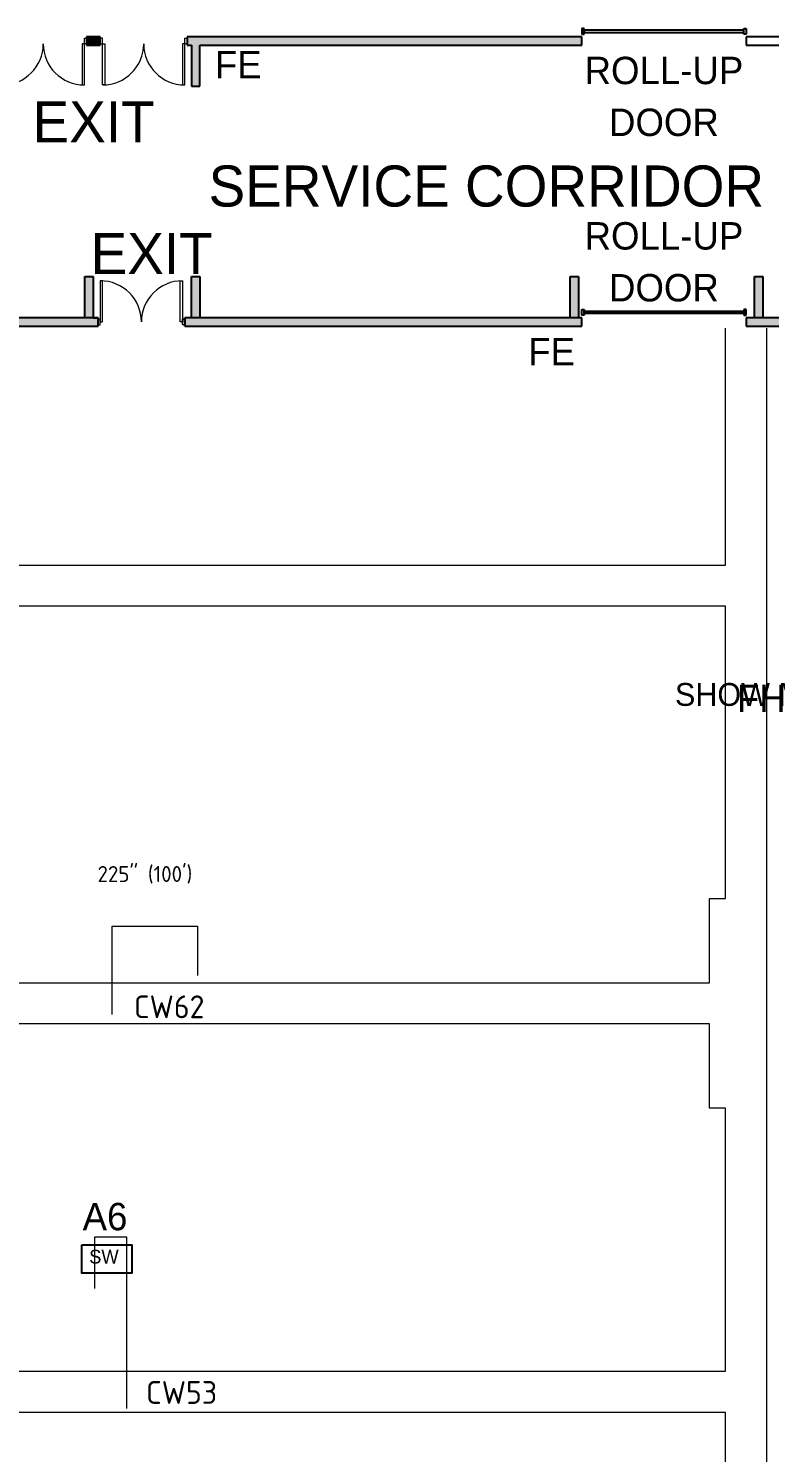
# Model space of a CAD drawing. Header units: inches. Extents: x 812 to 4509, y -5858 to -1986.
# Drawn here: x 2836 to 3486, y -3734 to -2486 of the extents above; entities that cross this region are included whole.
import ezdxf
from ezdxf.enums import TextEntityAlignment as Align

# ---------------------------------------------------------------- set-up
doc = ezdxf.new("R2010")
doc.units = ezdxf.units.IN
doc.header["$LTSCALE"] = 100
doc.header["$MEASUREMENT"] = 0
doc.linetypes.add('DASHEDTINY', pattern=[2.8575, 1.905, -0.9525])
for name, color, linetype, lineweight in [('bldg_catwalk1', 1, 'CONTINUOUS', 5), ('bldg_doors', 7, 'CONTINUOUS', 18), ('bldg_fire', 1, 'CONTINUOUS', 18), ('bldg_service_corridor', 94, 'CONTINUOUS', 25), ('bldg_text', 94, 'CONTINUOUS', 25), ('bldg_wallint', 7, 'CONTINUOUS', 25), ('bldg_wallintsol', 7, 'CONTINUOUS', 25), ('data_location', 110, 'CONTINUOUS', 25), ('Key', 120, 'CONTINUOUS', 25), ('Switch_Location', 40, 'CONTINUOUS', 25)]:
    doc.layers.add(name, color=color, linetype=linetype, lineweight=lineweight)
doc.layers.add('bldg_doors_service', color=7, linetype='CONTINUOUS')
doc.layers.add('WIRE RUN', color=200, linetype='DASHEDTINY', lineweight=13, true_color=0xaa00ff)
doc.styles.add('bldgtx24', font='bldgtx24')
doc.styles.add('bldgtx30', font='bldgtx30')
doc.styles.add('bldgtx36', font='bldgtx36')
doc.styles.add('bldgtx48', font='bldgtx48')
doc.styles.add('iso3098', font='iso3098')
doc.styles.add('showtx24', font='showtx24')

msp = doc.modelspace()

# ---------------------------------------------------------------- hatches: boundary and pattern name
at = {"layer": 'bldg_wallintsol'}
for points in [[(2899.458227699163, -2493.740741286925), (2887.458227699163, -2493.740741286925), (2887.458227699164, -2500.990741286925), (2899.458227699163, -2500.990741286925)], [(3321.458227699164, -2493.740741286925), (2983.083227699163, -2493.740741286925), (2975.458227699164, -2493.740741286924), (2975.458227699164, -2500.990741286925), (2979.458227699163, -2500.990741286925), (2979.458227699163, -2536.990741286924), (2986.708227699163, -2536.990741286925), (2986.708227699163, -2500.990741286924), (3321.458227699164, -2500.990741286925)], [(2893.230574189852, -2703.740741286927), (2885.980574189852, -2703.740741286927), (2885.980574189851, -2739.740741286926), (2893.230574189852, -2739.740741286926)], [(2986.708227699163, -2703.740741286927), (2979.458227699164, -2703.740741286927), (2979.458227699164, -2739.740741286927), (2986.708227699163, -2739.740741286928)], [(3318.622914502929, -2703.740741286927), (3311.372914502929, -2703.740741286927), (3311.372914502929, -2739.740741286927), (3318.622914502929, -2739.740741286927)], [(3773.166155895665, -2739.740741286927), (3769.52136351523, -2739.740741286927), (3769.52136351523, -2703.740741286926), (3762.27136351523, -2703.740741286926), (3762.27136351523, -2739.740741286927), (3465.458227699163, -2739.740741286927), (3465.458227699164, -2746.990741286927), (3663.416155895662, -2746.990741286927), (3663.416155895662, -2749.106775927129), (3670.666155895662, -2749.106775927129), (3670.666155895661, -2746.990741286927), (3769.52136351523, -2746.990741286927), (3773.166155895665, -2746.990741286927)], [(3480.077695065992, -2703.740741286927), (3472.827695065993, -2703.740741286927), (3472.827695065993, -2739.740741286927), (3480.077695065993, -2739.740741286927)], [(2897.458227699163, -2739.740741286926), (2373.458227699164, -2739.740741286927), (2373.458227699163, -2746.990741286927), (2897.458227699163, -2746.990741286927)], [(3321.458227699164, -2739.740741286927), (2973.458227699163, -2739.740741286927), (2973.458227699163, -2746.990741286926), (3321.458227699164, -2746.990741286927)]]:
    msp.add_hatch(color=256, dxfattribs=at).paths.add_polyline_path(points, flags=0)

# ---------------------------------------------------------------- linework, layer by layer
at = {"layer": 'bldg_catwalk1', "linetype": 'CONTINUOUS', "lineweight": 5}
for p, q in [((3447.458227699164, -2956.490741286946), (3447.458227699164, -2748.990741286947)), ((3483.458227699164, -4233.740741286947), (3483.458227699164, -2748.990741286947)), ((1044.83322769912, -2956.490741286946), (3447.458227699164, -2956.490741286946)), ((3447.458227699164, -2992.490741286946), (1044.83322769912, -2992.490741286946)), ((3447.458227699164, -3248.490741286946), (3447.458227699164, -2992.490741286946)), ((3433.458227699164, -3322.240741286946), (3433.458227699164, -3248.490741286946)), ((3433.458227699164, -3248.490741286946), (3447.458227699164, -3248.490741286946)), ((1044.83322769912, -3322.240741286946), (3433.458227699164, -3322.240741286946)), ((3433.458227699164, -3358.240741286945), (1044.83322769912, -3358.240741286945)), ((3433.458227699164, -3431.990741286945), (3433.458227699164, -3358.240741286945)), ((3447.458227699164, -3431.990741286945), (3433.458227699164, -3431.990741286945)), ((3447.458227699164, -3662.490741286944), (3447.458227699164, -3431.990741286945)), ((1044.83322769912, -3662.490741286944), (3447.458227699164, -3662.490741286944)), ((3447.458227699164, -3698.490741286947), (1044.83322769912, -3698.490741286947)), ((3447.458227699164, -4095.990741286946), (3447.458227699164, -3698.490741286947))]:
    msp.add_line(p, q, dxfattribs=at)
at = {"layer": 'bldg_doors'}
for p, q in [((2885.458227699163, -2499.865741286924), (2883.458227699163, -2499.865741286924)), ((2883.458227699163, -2499.865741286924), (2883.458227699163, -2535.865741286924)), ((2885.458227699163, -2494.865741286924), (2887.458227699163, -2494.865741286924)), ((2885.458227699163, -2499.865741286924), (2885.458227699163, -2494.865741286924)), ((2885.458227699163, -2535.865741286924), (2885.458227699163, -2499.865741286924)), ((2887.458227699163, -2499.865741286924), (2885.458227699163, -2499.865741286924)), ((2887.458227699163, -2494.865741286924), (2887.458227699163, -2499.865741286924)), ((2901.458227699163, -2494.865741286924), (2899.458227699163, -2494.865741286924)), ((2899.458227699163, -2494.865741286924), (2899.458227699163, -2499.865741286924)), ((2899.458227699163, -2499.865741286924), (2901.458227699163, -2499.865741286924)), ((2901.458227699163, -2499.865741286924), (2901.458227699163, -2494.865741286924)), ((2901.458227699163, -2499.865741286924), (2903.458227699163, -2499.865741286924)), ((2901.458227699163, -2535.865741286924), (2901.458227699163, -2499.865741286924)), ((2903.458227699163, -2499.865741286924), (2903.458227699163, -2535.865741286924)), ((2973.458227699163, -2499.865741286924), (2971.458227699163, -2499.865741286924)), ((2971.458227699163, -2499.865741286924), (2971.458227699163, -2535.865741286924)), ((2973.458227699163, -2494.865741286924), (2975.458227699164, -2494.865741286924)), ((2973.458227699163, -2499.865741286924), (2973.458227699163, -2494.865741286924)), ((2973.458227699163, -2535.865741286924), (2973.458227699163, -2499.865741286924)), ((2975.458227699164, -2499.865741286924), (2973.458227699163, -2499.865741286924)), ((2975.458227699164, -2494.865741286924), (2975.458227699164, -2499.865741286924)), ((2883.458227699163, -2535.865741286924), (2885.458227699163, -2535.865741286924)), ((2903.458227699163, -2535.865741286924), (2901.458227699163, -2535.865741286924)), ((2971.458227699163, -2535.865741286924), (2973.458227699163, -2535.865741286924)), ((2901.458227699162, -2707.365741286927), (2899.458227699162, -2707.365741286927)), ((2899.458227699162, -2707.365741286927), (2899.458227699162, -2743.365741286927)), ((2901.458227699162, -2743.365741286927), (2901.458227699162, -2707.365741286927)), ((2969.458227699163, -2743.365741286927), (2969.458227699163, -2707.365741286927)), ((2969.458227699163, -2707.365741286927), (2971.458227699163, -2707.365741286927)), ((2971.458227699163, -2707.365741286927), (2971.458227699163, -2743.365741286927)), ((2899.458227699163, -2740.865741286927), (2897.458227699163, -2740.865741286927)), ((2897.458227699163, -2740.865741286927), (2897.458227699163, -2745.865741286927)), ((2899.458227699163, -2745.865741286927), (2899.458227699163, -2740.865741286927)), ((2899.458227699162, -2743.365741286927), (2901.458227699162, -2743.365741286927)), ((2971.458227699163, -2743.365741286927), (2969.458227699163, -2743.365741286927)), ((2971.458227699163, -2740.865741286927), (2973.458227699163, -2740.865741286927)), ((2971.458227699163, -2745.865741286927), (2971.458227699163, -2740.865741286927)), ((2973.458227699163, -2740.865741286927), (2973.458227699163, -2745.865741286927)), ((2897.458227699163, -2745.865741286927), (2899.458227699163, -2745.865741286927)), ((2973.458227699163, -2745.865741286927), (2971.458227699163, -2745.865741286927))]:
    msp.add_line(p, q, dxfattribs=at)
for centre, start, end in [((2813.458227699163, -2499.865741286924), -90, 0), ((2885.458227699163, -2499.865741286924), 180, 270), ((2901.458227699163, -2499.865741286924), -90, 0), ((2973.458227699163, -2499.865741286924), 180, 270), ((2899.458227699162, -2743.365741286927), 0, 90), ((2971.458227699163, -2743.365741286927), 90, 180)]:
    msp.add_arc(centre, 36, start, end, dxfattribs=at)
at = {"layer": 'bldg_doors_service'}
for p, q in [((3323.458227699163, -2486.365741286924), (3321.458227699164, -2486.365741286924)), ((3321.458227699164, -2486.365741286924), (3321.458227699164, -2491.365741286924)), ((3321.458227699164, -2491.365741286924), (3323.458227699163, -2491.365741286924)), ((3323.458227699163, -2491.365741286924), (3323.458227699163, -2486.365741286924)), ((3463.458227699163, -2487.865741286924), (3323.458227699163, -2487.865741286924)), ((3323.458227699163, -2487.865741286924), (3323.458227699163, -2489.865741286925)), ((3323.458227699163, -2489.865741286925), (3463.458227699163, -2489.865741286925)), ((3463.458227699163, -2486.365741286924), (3465.458227699163, -2486.365741286924)), ((3463.458227699163, -2491.365741286924), (3463.458227699163, -2486.365741286924)), ((3463.458227699163, -2489.865741286925), (3463.458227699163, -2487.865741286924)), ((3465.458227699163, -2491.365741286924), (3463.458227699163, -2491.365741286924)), ((3465.458227699163, -2486.365741286924), (3465.458227699163, -2491.365741286924)), ((3321.458227699164, -2737.365741286927), (3321.458227699164, -2732.365741286927)), ((3321.458227699164, -2732.365741286927), (3323.458227699163, -2732.365741286927)), ((3323.458227699163, -2737.365741286927), (3321.458227699164, -2737.365741286927)), ((3323.458227699163, -2732.365741286927), (3323.458227699163, -2737.365741286927)), ((3323.458227699163, -2735.865741286927), (3323.458227699163, -2733.865741286927)), ((3323.458227699163, -2733.865741286927), (3463.458227699163, -2733.865741286927)), ((3463.458227699163, -2735.865741286927), (3323.458227699163, -2735.865741286927)), ((3465.458227699163, -2732.365741286927), (3463.458227699163, -2732.365741286927)), ((3463.458227699163, -2732.365741286927), (3463.458227699163, -2737.365741286927)), ((3463.458227699163, -2733.865741286927), (3463.458227699163, -2735.865741286927)), ((3463.458227699163, -2737.365741286927), (3465.458227699163, -2737.365741286927)), ((3465.458227699163, -2737.365741286927), (3465.458227699163, -2732.365741286927))]:
    msp.add_line(p, q, dxfattribs=at)
at = {"layer": 'bldg_wallint'}
for p, q in [((2899.458227699163, -2493.740741286925), (2887.458227699163, -2493.740741286925)), ((2887.458227699163, -2493.740741286925), (2887.458227699163, -2500.990741286925)), ((2899.458227699163, -2500.990741286925), (2899.458227699163, -2493.740741286925)), ((2983.083227699163, -2493.740741286925), (2975.458227699164, -2493.740741286925)), ((2975.458227699164, -2493.740741286925), (2975.458227699164, -2500.990741286925)), ((3321.458227699164, -2493.740741286925), (2983.083227699163, -2493.740741286925)), ((3321.458227699164, -2500.990741286925), (3321.458227699164, -2493.740741286925)), ((3597.458227699164, -2493.740741286926), (3465.458227699163, -2493.740741286925)), ((3465.458227699163, -2493.740741286925), (3465.458227699163, -2500.990741286925)), ((2887.458227699163, -2500.990741286925), (2899.458227699163, -2500.990741286925)), ((2975.458227699164, -2500.990741286925), (2979.458227699163, -2500.990741286925)), ((2979.458227699163, -2500.990741286925), (2979.458227699163, -2536.990741286925)), ((2986.708227699163, -2500.990741286925), (3321.458227699164, -2500.990741286925)), ((2986.708227699163, -2536.990741286925), (2986.708227699163, -2500.990741286925)), ((3465.458227699163, -2500.990741286925), (3604.708227699163, -2500.990741286926)), ((2979.458227699163, -2536.990741286925), (2986.708227699163, -2536.990741286925)), ((2885.980574189852, -2703.740741286927), (2893.230574189852, -2703.740741286927)), ((2885.980574189852, -2739.740741286927), (2885.980574189852, -2703.740741286927)), ((2893.230574189852, -2703.740741286927), (2893.230574189852, -2739.740741286927)), ((2979.458227699163, -2703.740741286927), (2986.708227699163, -2703.740741286927)), ((2979.458227699163, -2739.740741286927), (2979.458227699163, -2703.740741286927)), ((2986.708227699163, -2703.740741286927), (2986.708227699163, -2739.740741286927)), ((3311.372914502929, -2703.740741286927), (3318.622914502929, -2703.740741286927)), ((3311.372914502929, -2739.740741286927), (3311.372914502929, -2703.740741286927)), ((3318.622914502929, -2703.740741286927), (3318.622914502929, -2739.740741286927)), ((3472.827695065993, -2703.740741286927), (3480.077695065993, -2703.740741286927)), ((3472.827695065993, -2739.740741286927), (3472.827695065993, -2703.740741286927)), ((3480.077695065993, -2703.740741286927), (3480.077695065993, -2739.740741286927)), ((2897.458227699163, -2739.740741286927), (2373.458227699163, -2739.740741286927)), ((2893.230574189852, -2739.740741286927), (2897.230574189851, -2739.740741286927)), ((2897.458227699163, -2746.990741286927), (2897.458227699163, -2739.740741286927)), ((2897.458227699163, -2746.990741286927), (2897.458227699163, -2739.740741286927)), ((3321.458227699164, -2739.740741286927), (2973.458227699163, -2739.740741286927)), ((2973.458227699163, -2746.990741286927), (2973.458227699163, -2739.740741286927)), ((2973.458227699163, -2746.990741286927), (2973.458227699163, -2739.740741286927)), ((2973.458227699163, -2739.740741286927), (2973.458227699163, -2746.990741286927)), ((3321.458227699164, -2746.990741286927), (3321.458227699164, -2739.740741286927)), ((3762.27136351523, -2739.740741286927), (3465.458227699163, -2739.740741286927)), ((3465.458227699163, -2739.740741286927), (3465.458227699163, -2746.990741286927)), ((2373.458227699163, -2746.990741286927), (2897.458227699163, -2746.990741286927)), ((2973.458227699164, -2746.990741286927), (3321.458227699164, -2746.990741286927)), ((3465.458227699163, -2746.990741286927), (3663.416155895662, -2746.990741286927))]:
    msp.add_line(p, q, dxfattribs=at)
at = {"layer": 'Switch_Location'}
msp.add_lwpolyline([(2883.321565034427, -3551.739853754637), (2927.214042291688, -3551.739853754637), (2927.214042291688, -3576.563368910355), (2883.321565034427, -3576.563368910355)], close=True, dxfattribs=at)
at = {"layer": 'WIRE RUN'}
for p, q in [((2909.981307193697, -3349.919116374657), (2909.981307193697, -3272.563577843796)), ((2909.981307193697, -3272.563577843796), (2984.581753725604, -3272.563577843796)), ((2984.581753725604, -3272.563577843796), (2984.581753725604, -3315.980441111295))]:
    msp.add_line(p, q, dxfattribs=at)
at = {"layer": 'WIRE RUN', "color": 40, "true_color": 0xffaa00}
for p, q in [((2922.701549605864, -3544.961124837077), (2894.49402271878, -3544.961124837077)), ((2894.49402271878, -3544.961124837077), (2894.49402271878, -3590.069856348227)), ((2922.701549605864, -3695.245944193729), (2922.701549605864, -3544.961124837077))]:
    msp.add_line(p, q, dxfattribs=at)

# ---------------------------------------------------------------- texts
at = {"layer": 'bldg_fire', "style": 'bldgtx36'}
for s, p in [('FE', (3020.396894816988, -2530.101308576451)), ('FE', (3294.94845709341, -2781.340047100072)), ('FH', (3478.799777290155, -3085.104368448509))]:
    msp.add_text(s, height=24, dxfattribs=at).set_placement(p, align=Align.CENTER)
at = {"layer": 'bldg_service_corridor', "style": 'bldgtx36'}
msp.add_text('SERVICE CORRIDOR', height=36, dxfattribs=at).set_placement((3237.737875285472, -2642.35733864396), align=Align.CENTER)
at = {"layer": 'bldg_text'}
for s, height, style, p in [('ROLL-UP', 24, 'bldgtx30', (3393.406865147925, -2535.123529025368)), ('EXIT', 36, 'bldgtx36', (2893.566562015675, -2586.167354267179)), ('DOOR', 24, 'bldgtx30', (3393.406865147925, -2580.544256838812)), ('ROLL-UP', 24, 'bldgtx30', (3393.406865147925, -2680.000102056322)), ('EXIT', 36, 'bldgtx36', (2944.465508426842, -2701.512916865328)), ('DOOR', 24, 'bldgtx30', (3393.406865147925, -2725.420829869765))]:
    msp.add_text(s, height=height, dxfattribs=dict(at, style=style)).set_placement(p, align=Align.CENTER)
at = {"layer": 'bldg_text', "insert": (3587.366957785369, -3059.680200688716), "char_height": 20, "width": 371.1111068710705, "attachment_point": 2, "style": 'bldgtx24'}
msp.add_mtext('SHOW MANAGER OFFICE #2', dxfattribs=at)
at = {"layer": 'data_location', "style": 'iso3098'}
for s, p in [('CW62', (2928.906698149185, -3353.248502251738)), ('CW53', (2939.574508866846, -3691.062508311032))]:
    msp.add_text(s, height=20, dxfattribs=at).set_placement(p)
at = {"layer": 'Key', "color": 4, "style": 'iso3098'}
msp.add_text('225" (100\')', height=14, dxfattribs=at).set_placement((2897.022926139085, -3233.958164783873))
at = {"layer": 'Switch_Location'}
for s, height, style, p in [('A6', 24, 'showtx24', (2883.935523333541, -3538.998305078123)), ('SW', 12, 'bldgtx48', (2889.700687462937, -3568.103339402505))]:
    msp.add_text(s, height=height, dxfattribs=dict(at, style=style)).set_placement(p)

doc.saveas('drawing.dxf')
